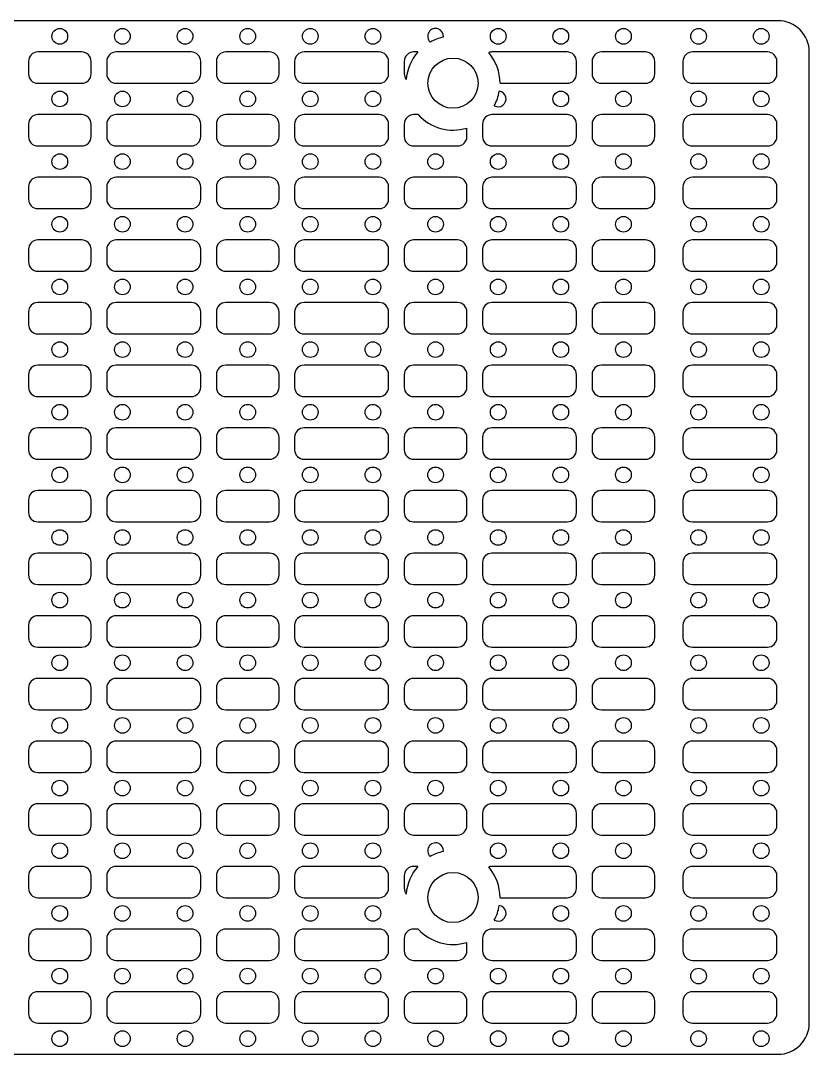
# Model space of a CAD drawing. Header units: millimetres. Extents: x -134 to 134, y -82 to 82.
# Drawn here: x 7.7 to 133.6, y -82.5 to 82.5 of the extents above; entities that cross this region are included whole.
import ezdxf

# ---------------------------------------------------------------- set-up
doc = ezdxf.new("R2010")
doc.units = ezdxf.units.MM

msp = doc.modelspace()

# ---------------------------------------------------------------- linework, layer by layer
at = {"color": 7, "linetype": 'Continuous', "lineweight": 25}
for p, q in [((128.59, 82.5), (-128.59, 82.5)), ((8.91, 76), (8.91, 74)), ((17.41, 77.5), (10.41, 77.5)), ((18.91, 74), (18.91, 76)), ((21.41, 76), (21.41, 74)), ((34.91, 77.5), (22.91, 77.5)), ((36.41, 74), (36.41, 76)), ((38.91, 76), (38.91, 74)), ((47.41, 77.5), (40.41, 77.5)), ((48.91, 74), (48.91, 76)), ((51.41, 76), (51.41, 74)), ((64.91, 77.5), (52.91, 77.5)), ((66.41, 74), (66.41, 76)), ((68.91, 76), (68.91, 74)), ((71.08, 77.5), (70.41, 77.5)), ((94.91, 77.5), (82.91, 77.5)), ((96.41, 74), (96.41, 76)), ((98.91, 76), (98.91, 74)), ((107.41, 77.5), (100.41, 77.5)), ((108.91, 74), (108.91, 76)), ((113.41, 76), (113.41, 74)), ((126.91, 77.5), (114.91, 77.5)), ((128.41, 74), (128.41, 76)), ((133.59, -77.5), (133.59, 77.5)), ((10.41, 72.5), (17.41, 72.5)), ((22.91, 72.5), (34.91, 72.5)), ((40.41, 72.5), (47.41, 72.5)), ((52.91, 72.5), (64.91, 72.5)), ((84.2, 72.5), (94.91, 72.5)), ((100.41, 72.5), (107.41, 72.5)), ((114.91, 72.5), (126.91, 72.5)), ((8.91, 66), (8.91, 64)), ((17.41, 67.5), (10.41, 67.5)), ((18.91, 64), (18.91, 66)), ((21.41, 66), (21.41, 64)), ((34.91, 67.5), (22.91, 67.5)), ((36.41, 64), (36.41, 66)), ((38.91, 66), (38.91, 64)), ((47.41, 67.5), (40.41, 67.5)), ((48.91, 64), (48.91, 66)), ((51.41, 66), (51.41, 64)), ((64.91, 67.5), (52.91, 67.5)), ((66.41, 64), (66.41, 66)), ((68.91, 66), (68.91, 64)), ((71.14, 67.5), (70.41, 67.5)), ((81.41, 66), (81.41, 64)), ((94.91, 67.5), (82.91, 67.5)), ((96.41, 64), (96.41, 66)), ((98.91, 66), (98.91, 64)), ((107.41, 67.5), (100.41, 67.5)), ((108.91, 64), (108.91, 66)), ((113.41, 66), (113.41, 64)), ((126.91, 67.5), (114.91, 67.5)), ((128.41, 64), (128.41, 66)), ((78.91, 64), (78.91, 65.36)), ((10.41, 62.5), (17.41, 62.5)), ((22.91, 62.5), (34.91, 62.5)), ((40.41, 62.5), (47.41, 62.5)), ((52.91, 62.5), (64.91, 62.5)), ((70.41, 62.5), (77.41, 62.5)), ((82.91, 62.5), (94.91, 62.5)), ((100.41, 62.5), (107.41, 62.5)), ((114.91, 62.5), (126.91, 62.5)), ((17.41, 57.5), (10.41, 57.5)), ((34.91, 57.5), (22.91, 57.5)), ((47.41, 57.5), (40.41, 57.5)), ((64.91, 57.5), (52.91, 57.5)), ((77.41, 57.5), (70.41, 57.5)), ((94.91, 57.5), (82.91, 57.5)), ((107.41, 57.5), (100.41, 57.5)), ((126.91, 57.5), (114.91, 57.5)), ((8.91, 56), (8.91, 54)), ((18.91, 54), (18.91, 56)), ((21.41, 56), (21.41, 54)), ((36.41, 54), (36.41, 56)), ((38.91, 56), (38.91, 54)), ((48.91, 54), (48.91, 56)), ((51.41, 56), (51.41, 54)), ((66.41, 54), (66.41, 56)), ((68.91, 56), (68.91, 54)), ((78.91, 54), (78.91, 56)), ((81.41, 56), (81.41, 54)), ((96.41, 54), (96.41, 56)), ((98.91, 56), (98.91, 54)), ((108.91, 54), (108.91, 56)), ((113.41, 56), (113.41, 54)), ((128.41, 54), (128.41, 56)), ((10.41, 52.5), (17.41, 52.5)), ((22.91, 52.5), (34.91, 52.5)), ((40.41, 52.5), (47.41, 52.5)), ((52.91, 52.5), (64.91, 52.5)), ((70.41, 52.5), (77.41, 52.5)), ((82.91, 52.5), (94.91, 52.5)), ((100.41, 52.5), (107.41, 52.5)), ((114.91, 52.5), (126.91, 52.5)), ((17.41, 47.5), (10.41, 47.5)), ((34.91, 47.5), (22.91, 47.5)), ((47.41, 47.5), (40.41, 47.5)), ((64.91, 47.5), (52.91, 47.5)), ((77.41, 47.5), (70.41, 47.5)), ((94.91, 47.5), (82.91, 47.5)), ((107.41, 47.5), (100.41, 47.5)), ((126.91, 47.5), (114.91, 47.5)), ((8.91, 46), (8.91, 44)), ((18.91, 44), (18.91, 46)), ((21.41, 46), (21.41, 44)), ((36.41, 44), (36.41, 46)), ((38.91, 46), (38.91, 44)), ((48.91, 44), (48.91, 46)), ((51.41, 46), (51.41, 44)), ((66.41, 44), (66.41, 46)), ((68.91, 46), (68.91, 44)), ((78.91, 44), (78.91, 46)), ((81.41, 46), (81.41, 44)), ((96.41, 44), (96.41, 46)), ((98.91, 46), (98.91, 44)), ((108.91, 44), (108.91, 46)), ((113.41, 46), (113.41, 44)), ((128.41, 44), (128.41, 46)), ((10.41, 42.5), (17.41, 42.5)), ((22.91, 42.5), (34.91, 42.5)), ((40.41, 42.5), (47.41, 42.5)), ((52.91, 42.5), (64.91, 42.5)), ((70.41, 42.5), (77.41, 42.5)), ((82.91, 42.5), (94.91, 42.5)), ((100.41, 42.5), (107.41, 42.5)), ((114.91, 42.5), (126.91, 42.5)), ((17.41, 37.5), (10.41, 37.5)), ((34.91, 37.5), (22.91, 37.5)), ((47.41, 37.5), (40.41, 37.5)), ((64.91, 37.5), (52.91, 37.5)), ((77.41, 37.5), (70.41, 37.5)), ((94.91, 37.5), (82.91, 37.5)), ((107.41, 37.5), (100.41, 37.5)), ((126.91, 37.5), (114.91, 37.5)), ((8.91, 36), (8.91, 34)), ((18.91, 34), (18.91, 36)), ((21.41, 36), (21.41, 34)), ((36.41, 34), (36.41, 36)), ((38.91, 36), (38.91, 34)), ((48.91, 34), (48.91, 36)), ((51.41, 36), (51.41, 34)), ((66.41, 34), (66.41, 36)), ((68.91, 36), (68.91, 34)), ((78.91, 34), (78.91, 36)), ((81.41, 36), (81.41, 34)), ((96.41, 34), (96.41, 36)), ((98.91, 36), (98.91, 34)), ((108.91, 34), (108.91, 36)), ((113.41, 36), (113.41, 34)), ((128.41, 34), (128.41, 36)), ((10.41, 32.5), (17.41, 32.5)), ((22.91, 32.5), (34.91, 32.5)), ((40.41, 32.5), (47.41, 32.5)), ((52.91, 32.5), (64.91, 32.5)), ((70.41, 32.5), (77.41, 32.5)), ((82.91, 32.5), (94.91, 32.5)), ((100.41, 32.5), (107.41, 32.5)), ((114.91, 32.5), (126.91, 32.5)), ((17.41, 27.5), (10.41, 27.5)), ((34.91, 27.5), (22.91, 27.5)), ((47.41, 27.5), (40.41, 27.5)), ((64.91, 27.5), (52.91, 27.5)), ((77.41, 27.5), (70.41, 27.5)), ((94.91, 27.5), (82.91, 27.5)), ((107.41, 27.5), (100.41, 27.5)), ((126.91, 27.5), (114.91, 27.5)), ((8.91, 26), (8.91, 24)), ((18.91, 24), (18.91, 26)), ((21.41, 26), (21.41, 24)), ((36.41, 24), (36.41, 26)), ((38.91, 26), (38.91, 24)), ((48.91, 24), (48.91, 26)), ((51.41, 26), (51.41, 24)), ((66.41, 24), (66.41, 26)), ((68.91, 26), (68.91, 24)), ((78.91, 24), (78.91, 26)), ((81.41, 26), (81.41, 24)), ((96.41, 24), (96.41, 26)), ((98.91, 26), (98.91, 24)), ((108.91, 24), (108.91, 26)), ((113.41, 26), (113.41, 24)), ((128.41, 24), (128.41, 26)), ((10.41, 22.5), (17.41, 22.5)), ((22.91, 22.5), (34.91, 22.5)), ((40.41, 22.5), (47.41, 22.5)), ((52.91, 22.5), (64.91, 22.5)), ((70.41, 22.5), (77.41, 22.5)), ((82.91, 22.5), (94.91, 22.5)), ((100.41, 22.5), (107.41, 22.5)), ((114.91, 22.5), (126.91, 22.5)), ((17.41, 17.5), (10.41, 17.5)), ((34.91, 17.5), (22.91, 17.5)), ((47.41, 17.5), (40.41, 17.5)), ((64.91, 17.5), (52.91, 17.5)), ((77.41, 17.5), (70.41, 17.5)), ((94.91, 17.5), (82.91, 17.5)), ((107.41, 17.5), (100.41, 17.5)), ((126.91, 17.5), (114.91, 17.5)), ((8.91, 16), (8.91, 14)), ((18.91, 14), (18.91, 16)), ((21.41, 16), (21.41, 14)), ((36.41, 14), (36.41, 16)), ((38.91, 16), (38.91, 14)), ((48.91, 14), (48.91, 16)), ((51.41, 16), (51.41, 14)), ((66.41, 14), (66.41, 16)), ((68.91, 16), (68.91, 14)), ((78.91, 14), (78.91, 16)), ((81.41, 16), (81.41, 14)), ((96.41, 14), (96.41, 16)), ((98.91, 16), (98.91, 14)), ((108.91, 14), (108.91, 16)), ((113.41, 16), (113.41, 14)), ((128.41, 14), (128.41, 16)), ((10.41, 12.5), (17.41, 12.5)), ((22.91, 12.5), (34.91, 12.5)), ((40.41, 12.5), (47.41, 12.5)), ((52.91, 12.5), (64.91, 12.5)), ((70.41, 12.5), (77.41, 12.5)), ((82.91, 12.5), (94.91, 12.5)), ((100.41, 12.5), (107.41, 12.5)), ((114.91, 12.5), (126.91, 12.5)), ((17.41, 7.5), (10.41, 7.5)), ((34.91, 7.5), (22.91, 7.5)), ((47.41, 7.5), (40.41, 7.5)), ((64.91, 7.5), (52.91, 7.5)), ((77.41, 7.5), (70.41, 7.5)), ((94.91, 7.5), (82.91, 7.5)), ((107.41, 7.5), (100.41, 7.5)), ((126.91, 7.5), (114.91, 7.5)), ((8.91, 6), (8.91, 4)), ((18.91, 4), (18.91, 6)), ((21.41, 6), (21.41, 4)), ((36.41, 4), (36.41, 6)), ((38.91, 6), (38.91, 4)), ((48.91, 4), (48.91, 6)), ((51.41, 6), (51.41, 4)), ((66.41, 4), (66.41, 6)), ((68.91, 6), (68.91, 4)), ((78.91, 4), (78.91, 6)), ((81.41, 6), (81.41, 4)), ((96.41, 4), (96.41, 6)), ((98.91, 6), (98.91, 4)), ((108.91, 4), (108.91, 6)), ((113.41, 6), (113.41, 4)), ((128.41, 4), (128.41, 6)), ((10.41, 2.5), (17.41, 2.5)), ((22.91, 2.5), (34.91, 2.5)), ((40.41, 2.5), (47.41, 2.5)), ((52.91, 2.5), (64.91, 2.5)), ((70.41, 2.5), (77.41, 2.5)), ((82.91, 2.5), (94.91, 2.5)), ((100.41, 2.5), (107.41, 2.5)), ((114.91, 2.5), (126.91, 2.5)), ((17.41, -2.5), (10.41, -2.5)), ((34.91, -2.5), (22.91, -2.5)), ((47.41, -2.5), (40.41, -2.5)), ((64.91, -2.5), (52.91, -2.5)), ((77.41, -2.5), (70.41, -2.5)), ((94.91, -2.5), (82.91, -2.5)), ((107.41, -2.5), (100.41, -2.5)), ((126.91, -2.5), (114.91, -2.5)), ((8.91, -4), (8.91, -6)), ((18.91, -6), (18.91, -4)), ((21.41, -4), (21.41, -6)), ((36.41, -6), (36.41, -4)), ((38.91, -4), (38.91, -6)), ((48.91, -6), (48.91, -4)), ((51.41, -4), (51.41, -6)), ((66.41, -6), (66.41, -4)), ((68.91, -4), (68.91, -6)), ((78.91, -6), (78.91, -4)), ((81.41, -4), (81.41, -6)), ((96.41, -6), (96.41, -4)), ((98.91, -4), (98.91, -6)), ((108.91, -6), (108.91, -4)), ((113.41, -4), (113.41, -6)), ((128.41, -6), (128.41, -4)), ((10.41, -7.5), (17.41, -7.5)), ((22.91, -7.5), (34.91, -7.5)), ((40.41, -7.5), (47.41, -7.5)), ((52.91, -7.5), (64.91, -7.5)), ((70.41, -7.5), (77.41, -7.5)), ((82.91, -7.5), (94.91, -7.5)), ((100.41, -7.5), (107.41, -7.5)), ((114.91, -7.5), (126.91, -7.5)), ((17.41, -12.5), (10.41, -12.5)), ((34.91, -12.5), (22.91, -12.5)), ((47.41, -12.5), (40.41, -12.5)), ((64.91, -12.5), (52.91, -12.5)), ((77.41, -12.5), (70.41, -12.5)), ((94.91, -12.5), (82.91, -12.5)), ((107.41, -12.5), (100.41, -12.5)), ((126.91, -12.5), (114.91, -12.5)), ((8.91, -14), (8.91, -16)), ((18.91, -16), (18.91, -14)), ((21.41, -14), (21.41, -16)), ((36.41, -16), (36.41, -14)), ((38.91, -14), (38.91, -16)), ((48.91, -16), (48.91, -14)), ((51.41, -14), (51.41, -16)), ((66.41, -16), (66.41, -14)), ((68.91, -14), (68.91, -16)), ((78.91, -16), (78.91, -14)), ((81.41, -14), (81.41, -16)), ((96.41, -16), (96.41, -14)), ((98.91, -14), (98.91, -16)), ((108.91, -16), (108.91, -14)), ((113.41, -14), (113.41, -16)), ((128.41, -16), (128.41, -14)), ((10.41, -17.5), (17.41, -17.5)), ((22.91, -17.5), (34.91, -17.5)), ((40.41, -17.5), (47.41, -17.5)), ((52.91, -17.5), (64.91, -17.5)), ((70.41, -17.5), (77.41, -17.5)), ((82.91, -17.5), (94.91, -17.5)), ((100.41, -17.5), (107.41, -17.5)), ((114.91, -17.5), (126.91, -17.5)), ((17.41, -22.5), (10.41, -22.5)), ((34.91, -22.5), (22.91, -22.5)), ((47.41, -22.5), (40.41, -22.5)), ((64.91, -22.5), (52.91, -22.5)), ((77.41, -22.5), (70.41, -22.5)), ((94.91, -22.5), (82.91, -22.5)), ((107.41, -22.5), (100.41, -22.5)), ((126.91, -22.5), (114.91, -22.5)), ((8.91, -24), (8.91, -26)), ((18.91, -26), (18.91, -24)), ((21.41, -24), (21.41, -26)), ((36.41, -26), (36.41, -24)), ((38.91, -24), (38.91, -26)), ((48.91, -26), (48.91, -24)), ((51.41, -24), (51.41, -26)), ((66.41, -26), (66.41, -24)), ((68.91, -24), (68.91, -26)), ((78.91, -26), (78.91, -24)), ((81.41, -24), (81.41, -26)), ((96.41, -26), (96.41, -24)), ((98.91, -24), (98.91, -26)), ((108.91, -26), (108.91, -24)), ((113.41, -24), (113.41, -26)), ((128.41, -26), (128.41, -24)), ((10.41, -27.5), (17.41, -27.5)), ((22.91, -27.5), (34.91, -27.5)), ((40.41, -27.5), (47.41, -27.5)), ((52.91, -27.5), (64.91, -27.5)), ((70.41, -27.5), (77.41, -27.5)), ((82.91, -27.5), (94.91, -27.5)), ((100.41, -27.5), (107.41, -27.5)), ((114.91, -27.5), (126.91, -27.5)), ((17.41, -32.5), (10.41, -32.5)), ((34.91, -32.5), (22.91, -32.5)), ((47.41, -32.5), (40.41, -32.5)), ((64.91, -32.5), (52.91, -32.5)), ((77.41, -32.5), (70.41, -32.5)), ((94.91, -32.5), (82.91, -32.5)), ((107.41, -32.5), (100.41, -32.5)), ((126.91, -32.5), (114.91, -32.5)), ((8.91, -34), (8.91, -36)), ((18.91, -36), (18.91, -34)), ((21.41, -34), (21.41, -36)), ((36.41, -36), (36.41, -34)), ((38.91, -34), (38.91, -36)), ((48.91, -36), (48.91, -34)), ((51.41, -34), (51.41, -36)), ((66.41, -36), (66.41, -34)), ((68.91, -34), (68.91, -36)), ((78.91, -36), (78.91, -34)), ((81.41, -34), (81.41, -36)), ((96.41, -36), (96.41, -34)), ((98.91, -34), (98.91, -36)), ((108.91, -36), (108.91, -34)), ((113.41, -34), (113.41, -36)), ((128.41, -36), (128.41, -34)), ((10.41, -37.5), (17.41, -37.5)), ((22.91, -37.5), (34.91, -37.5)), ((40.41, -37.5), (47.41, -37.5)), ((52.91, -37.5), (64.91, -37.5)), ((70.41, -37.5), (77.41, -37.5)), ((82.91, -37.5), (94.91, -37.5)), ((100.41, -37.5), (107.41, -37.5)), ((114.91, -37.5), (126.91, -37.5)), ((17.41, -42.5), (10.41, -42.5)), ((34.91, -42.5), (22.91, -42.5)), ((47.41, -42.5), (40.41, -42.5)), ((64.91, -42.5), (52.91, -42.5)), ((77.41, -42.5), (70.41, -42.5)), ((94.91, -42.5), (82.91, -42.5)), ((107.41, -42.5), (100.41, -42.5)), ((126.91, -42.5), (114.91, -42.5)), ((8.91, -44), (8.91, -46)), ((18.91, -46), (18.91, -44)), ((21.41, -44), (21.41, -46)), ((36.41, -46), (36.41, -44)), ((38.91, -44), (38.91, -46)), ((48.91, -46), (48.91, -44)), ((51.41, -44), (51.41, -46)), ((66.41, -46), (66.41, -44)), ((68.91, -44), (68.91, -46)), ((78.91, -46), (78.91, -44)), ((81.41, -44), (81.41, -46)), ((96.41, -46), (96.41, -44)), ((98.91, -44), (98.91, -46)), ((108.91, -46), (108.91, -44)), ((113.41, -44), (113.41, -46)), ((128.41, -46), (128.41, -44)), ((10.41, -47.5), (17.41, -47.5)), ((22.91, -47.5), (34.91, -47.5)), ((40.41, -47.5), (47.41, -47.5)), ((52.91, -47.5), (64.91, -47.5)), ((70.41, -47.5), (77.41, -47.5)), ((82.91, -47.5), (94.91, -47.5)), ((100.41, -47.5), (107.41, -47.5)), ((114.91, -47.5), (126.91, -47.5)), ((17.41, -52.5), (10.41, -52.5)), ((34.91, -52.5), (22.91, -52.5)), ((47.41, -52.5), (40.41, -52.5)), ((64.91, -52.5), (52.91, -52.5)), ((71.08, -52.5), (70.41, -52.5)), ((94.91, -52.5), (82.91, -52.5)), ((107.41, -52.5), (100.41, -52.5)), ((126.91, -52.5), (114.91, -52.5)), ((8.91, -54), (8.91, -56)), ((18.91, -56), (18.91, -54)), ((21.41, -54), (21.41, -56)), ((36.41, -56), (36.41, -54)), ((38.91, -54), (38.91, -56)), ((48.91, -56), (48.91, -54)), ((51.41, -54), (51.41, -56)), ((66.41, -56), (66.41, -54)), ((68.91, -54), (68.91, -56)), ((96.41, -56), (96.41, -54)), ((98.91, -54), (98.91, -56)), ((108.91, -56), (108.91, -54)), ((113.41, -54), (113.41, -56)), ((128.41, -56), (128.41, -54)), ((10.41, -57.5), (17.41, -57.5)), ((22.91, -57.5), (34.91, -57.5)), ((40.41, -57.5), (47.41, -57.5)), ((52.91, -57.5), (64.91, -57.5)), ((84.2, -57.5), (94.91, -57.5)), ((100.41, -57.5), (107.41, -57.5)), ((114.91, -57.5), (126.91, -57.5)), ((17.41, -62.5), (10.41, -62.5)), ((34.91, -62.5), (22.91, -62.5)), ((47.41, -62.5), (40.41, -62.5)), ((64.91, -62.5), (52.91, -62.5)), ((71.14, -62.5), (70.41, -62.5)), ((94.91, -62.5), (82.91, -62.5)), ((107.41, -62.5), (100.41, -62.5)), ((126.91, -62.5), (114.91, -62.5)), ((8.91, -64), (8.91, -66)), ((18.91, -66), (18.91, -64)), ((21.41, -64), (21.41, -66)), ((36.41, -66), (36.41, -64)), ((38.91, -64), (38.91, -66)), ((48.91, -66), (48.91, -64)), ((51.41, -64), (51.41, -66)), ((66.41, -66), (66.41, -64)), ((68.91, -64), (68.91, -66)), ((81.41, -64), (81.41, -66)), ((96.41, -66), (96.41, -64)), ((98.91, -64), (98.91, -66)), ((108.91, -66), (108.91, -64)), ((113.41, -64), (113.41, -66)), ((128.41, -66), (128.41, -64)), ((78.91, -66), (78.91, -64.64)), ((10.41, -67.5), (17.41, -67.5)), ((22.91, -67.5), (34.91, -67.5)), ((40.41, -67.5), (47.41, -67.5)), ((52.91, -67.5), (64.91, -67.5)), ((70.41, -67.5), (77.41, -67.5)), ((82.91, -67.5), (94.91, -67.5)), ((100.41, -67.5), (107.41, -67.5)), ((114.91, -67.5), (126.91, -67.5)), ((17.41, -72.5), (10.41, -72.5)), ((34.91, -72.5), (22.91, -72.5)), ((47.41, -72.5), (40.41, -72.5)), ((64.91, -72.5), (52.91, -72.5)), ((77.41, -72.5), (70.41, -72.5)), ((94.91, -72.5), (82.91, -72.5)), ((107.41, -72.5), (100.41, -72.5)), ((126.91, -72.5), (114.91, -72.5)), ((8.91, -74), (8.91, -76)), ((18.91, -76), (18.91, -74)), ((21.41, -74), (21.41, -76)), ((36.41, -76), (36.41, -74)), ((38.91, -74), (38.91, -76)), ((48.91, -76), (48.91, -74)), ((51.41, -74), (51.41, -76)), ((66.41, -76), (66.41, -74)), ((68.91, -74), (68.91, -76)), ((78.91, -76), (78.91, -74)), ((81.41, -74), (81.41, -76)), ((96.41, -76), (96.41, -74)), ((98.91, -74), (98.91, -76)), ((108.91, -76), (108.91, -74)), ((113.41, -74), (113.41, -76)), ((128.41, -76), (128.41, -74)), ((10.41, -77.5), (17.41, -77.5)), ((22.91, -77.5), (34.91, -77.5)), ((40.41, -77.5), (47.41, -77.5)), ((52.91, -77.5), (64.91, -77.5)), ((70.41, -77.5), (77.41, -77.5)), ((82.91, -77.5), (94.91, -77.5)), ((100.41, -77.5), (107.41, -77.5)), ((114.91, -77.5), (126.91, -77.5)), ((-128.59, -82.5), (128.59, -82.5))]:
    msp.add_line(p, q, dxfattribs=at)
for centre, radius in [((13.91, 80), 1.25), ((23.91, 80), 1.25), ((33.91, 80), 1.25), ((43.91, 80), 1.25), ((53.91, 80), 1.25), ((63.91, 80), 1.25), ((83.91, 80), 1.25), ((93.91, 80), 1.25), ((103.91, 80), 1.25), ((115.91, 80), 1.25), ((125.91, 80), 1.25), ((76.7, 72.53), 4), ((13.91, 70), 1.25), ((23.91, 70), 1.25), ((33.91, 70), 1.25), ((43.91, 70), 1.25), ((53.91, 70), 1.25), ((63.91, 70), 1.25), ((93.91, 70), 1.25), ((103.91, 70), 1.25), ((115.91, 70), 1.25), ((125.91, 70), 1.25), ((13.91, 60), 1.25), ((23.91, 60), 1.25), ((33.91, 60), 1.25), ((43.91, 60), 1.25), ((53.91, 60), 1.25), ((63.91, 60), 1.25), ((73.91, 60), 1.25), ((83.91, 60), 1.25), ((93.91, 60), 1.25), ((103.91, 60), 1.25), ((115.91, 60), 1.25), ((125.91, 60), 1.25), ((13.91, 50), 1.25), ((23.91, 50), 1.25), ((33.91, 50), 1.25), ((43.91, 50), 1.25), ((53.91, 50), 1.25), ((63.91, 50), 1.25), ((73.91, 50), 1.25), ((83.91, 50), 1.25), ((93.91, 50), 1.25), ((103.91, 50), 1.25), ((115.91, 50), 1.25), ((125.91, 50), 1.25), ((13.91, 40), 1.25), ((23.91, 40), 1.25), ((53.91, 40), 1.25), ((73.91, 40), 1.25), ((83.91, 40), 1.25), ((103.91, 40), 1.25), ((115.91, 40), 1.25), ((125.91, 40), 1.25), ((33.91, 40), 1.25), ((43.91, 40), 1.25), ((63.91, 40), 1.25), ((93.91, 40), 1.25), ((13.91, 30), 1.25), ((23.91, 30), 1.25), ((33.91, 30), 1.25), ((43.91, 30), 1.25), ((53.91, 30), 1.25), ((63.91, 30), 1.25), ((73.91, 30), 1.25), ((83.91, 30), 1.25), ((93.91, 30), 1.25), ((103.91, 30), 1.25), ((115.91, 30), 1.25), ((125.91, 30), 1.25), ((13.91, 20), 1.25), ((23.91, 20), 1.25), ((33.91, 20), 1.25), ((43.91, 20), 1.25), ((53.91, 20), 1.25), ((63.91, 20), 1.25), ((73.91, 20), 1.25), ((83.91, 20), 1.25), ((93.91, 20), 1.25), ((103.91, 20), 1.25), ((115.91, 20), 1.25), ((125.91, 20), 1.25), ((13.91, 10), 1.25), ((23.91, 10), 1.25), ((33.91, 10), 1.25), ((43.91, 10), 1.25), ((53.91, 10), 1.25), ((63.91, 10), 1.25), ((73.91, 10), 1.25), ((83.91, 10), 1.25), ((93.91, 10), 1.25), ((103.91, 10), 1.25), ((115.91, 10), 1.25), ((125.91, 10), 1.25), ((13.91, 0), 1.25), ((23.91, 0), 1.25), ((33.91, 0), 1.25), ((43.91, 0), 1.25), ((53.91, 0), 1.25), ((63.91, 0), 1.25), ((73.91, 0), 1.25), ((83.91, 0), 1.25), ((93.91, 0), 1.25), ((103.91, 0), 1.25), ((115.91, 0), 1.25), ((125.91, 0), 1.25), ((13.91, -10), 1.25), ((23.91, -10), 1.25), ((33.91, -10), 1.25), ((43.91, -10), 1.25), ((53.91, -10), 1.25), ((63.91, -10), 1.25), ((73.91, -10), 1.25), ((83.91, -10), 1.25), ((93.91, -10), 1.25), ((103.91, -10), 1.25), ((115.91, -10), 1.25), ((125.91, -10), 1.25), ((13.91, -20), 1.25), ((23.91, -20), 1.25), ((33.91, -20), 1.25), ((43.91, -20), 1.25), ((53.91, -20), 1.25), ((63.91, -20), 1.25), ((73.91, -20), 1.25), ((83.91, -20), 1.25), ((93.91, -20), 1.25), ((103.91, -20), 1.25), ((115.91, -20), 1.25), ((125.91, -20), 1.25), ((13.91, -30), 1.25), ((23.91, -30), 1.25), ((33.91, -30), 1.25), ((43.91, -30), 1.25), ((53.91, -30), 1.25), ((63.91, -30), 1.25), ((73.91, -30), 1.25), ((83.91, -30), 1.25), ((93.91, -30), 1.25), ((103.91, -30), 1.25), ((115.91, -30), 1.25), ((125.91, -30), 1.25), ((13.91, -40), 1.25), ((23.91, -40), 1.25), ((33.91, -40), 1.25), ((43.91, -40), 1.25), ((53.91, -40), 1.25), ((63.91, -40), 1.25), ((73.91, -40), 1.25), ((83.91, -40), 1.25), ((93.91, -40), 1.25), ((103.91, -40), 1.25), ((115.91, -40), 1.25), ((125.91, -40), 1.25), ((13.91, -50), 1.25), ((23.91, -50), 1.25), ((33.91, -50), 1.25), ((43.91, -50), 1.25), ((53.91, -50), 1.25), ((63.91, -50), 1.25), ((83.91, -50), 1.25), ((93.91, -50), 1.25), ((103.91, -50), 1.25), ((115.91, -50), 1.25), ((125.91, -50), 1.25), ((76.7, -57.47), 4), ((13.91, -60), 1.25), ((23.91, -60), 1.25), ((33.91, -60), 1.25), ((43.91, -60), 1.25), ((53.91, -60), 1.25), ((63.91, -60), 1.25), ((93.91, -60), 1.25), ((103.91, -60), 1.25), ((115.91, -60), 1.25), ((125.91, -60), 1.25), ((13.91, -70), 1.25), ((23.91, -70), 1.25), ((33.91, -70), 1.25), ((43.91, -70), 1.25), ((53.91, -70), 1.25), ((63.91, -70), 1.25), ((73.91, -70), 1.25), ((83.91, -70), 1.25), ((93.91, -70), 1.25), ((103.91, -70), 1.25), ((115.91, -70), 1.25), ((125.91, -70), 1.25), ((13.91, -80), 1.25), ((23.91, -80), 1.25), ((33.91, -80), 1.25), ((43.91, -80), 1.25), ((53.91, -80), 1.25), ((63.91, -80), 1.25), ((73.91, -80), 1.25), ((83.91, -80), 1.25), ((93.91, -80), 1.25), ((103.91, -80), 1.25), ((115.91, -80), 1.25), ((125.91, -80), 1.25)]:
    msp.add_circle(centre, radius, dxfattribs=at)
for centre, radius, start, end in [((73.91, 80), 1.25, 353.9956, 226.9755), ((128.59, 77.5), 5, 0, 90), ((76.7, 72.53), 7.5, 101.9068, 119.0643), ((10.41, 76), 1.5, 90, 180), ((17.41, 76), 1.5, 0, 90), ((22.91, 76), 1.5, 90, 180), ((34.91, 76), 1.5, 0, 90), ((40.41, 76), 1.5, 90, 180), ((47.41, 76), 1.5, 0, 90), ((52.91, 76), 1.5, 90, 180), ((64.91, 76), 1.5, 0, 90), ((70.41, 76), 1.5, 90, 180), ((76.7, 72.53), 7.5, 138.5026, 175.7578), ((82.91, 76), 1.5, 90, 110.0089), ((76.7, 72.53), 7.5, 359.7662, 40.5803), ((94.91, 76), 1.5, 0, 90), ((100.41, 76), 1.5, 90, 180), ((107.41, 76), 1.5, 0, 90), ((114.91, 76), 1.5, 90, 180), ((126.91, 76), 1.5, 0, 90), ((10.41, 74), 1.5, 180, 270), ((17.41, 74), 1.5, 270, 0), ((22.91, 74), 1.5, 180, 270), ((34.91, 74), 1.5, 270, 0), ((40.41, 74), 1.5, 180, 270), ((47.41, 74), 1.5, 270, 0), ((52.91, 74), 1.5, 180, 270), ((64.91, 74), 1.5, 270, 0), ((70.41, 74), 1.5, 180, 217.5702), ((94.91, 74), 1.5, 270, 0), ((100.41, 74), 1.5, 180, 270), ((107.41, 74), 1.5, 270, 0), ((114.91, 74), 1.5, 180, 270), ((126.91, 74), 1.5, 270, 0), ((76.7, 72.53), 7.5, 331.2469, 350.0697), ((83.91, 70), 1.25, 239.5116, 81.805), ((10.41, 66), 1.5, 90, 180), ((17.41, 66), 1.5, 0, 90), ((22.91, 66), 1.5, 90, 180), ((34.91, 66), 1.5, 0, 90), ((40.41, 66), 1.5, 90, 180), ((47.41, 66), 1.5, 0, 90), ((52.91, 66), 1.5, 90, 180), ((64.91, 66), 1.5, 0, 90), ((70.41, 66), 1.5, 90, 180), ((76.7, 72.53), 7.5, 222.1248, 287.1332), ((82.91, 66), 1.5, 90, 180), ((94.91, 66), 1.5, 0, 90), ((100.41, 66), 1.5, 90, 180), ((107.41, 66), 1.5, 0, 90), ((114.91, 66), 1.5, 90, 180), ((126.91, 66), 1.5, 0, 90), ((10.41, 64), 1.5, 180, 270), ((17.41, 64), 1.5, 270, 0), ((22.91, 64), 1.5, 180, 270), ((34.91, 64), 1.5, 270, 0), ((40.41, 64), 1.5, 180, 270), ((47.41, 64), 1.5, 270, 0), ((52.91, 64), 1.5, 180, 270), ((64.91, 64), 1.5, 270, 0), ((70.41, 64), 1.5, 180, 270), ((77.41, 64), 1.5, 270, 0), ((82.91, 64), 1.5, 180, 270), ((94.91, 64), 1.5, 270, 0), ((100.41, 64), 1.5, 180, 270), ((107.41, 64), 1.5, 270, 0), ((114.91, 64), 1.5, 180, 270), ((126.91, 64), 1.5, 270, 0), ((10.41, 56), 1.5, 90, 180), ((17.41, 56), 1.5, 0, 90), ((22.91, 56), 1.5, 90, 180), ((34.91, 56), 1.5, 0, 90), ((40.41, 56), 1.5, 90, 180), ((47.41, 56), 1.5, 0, 90), ((52.91, 56), 1.5, 90, 180), ((64.91, 56), 1.5, 0, 90), ((70.41, 56), 1.5, 90, 180), ((77.41, 56), 1.5, 0, 90), ((82.91, 56), 1.5, 90, 180), ((94.91, 56), 1.5, 0, 90), ((100.41, 56), 1.5, 90, 180), ((107.41, 56), 1.5, 0, 90), ((114.91, 56), 1.5, 90, 180), ((126.91, 56), 1.5, 0, 90), ((10.41, 54), 1.5, 180, 270), ((17.41, 54), 1.5, 270, 0), ((22.91, 54), 1.5, 180, 270), ((34.91, 54), 1.5, 270, 0), ((40.41, 54), 1.5, 180, 270), ((47.41, 54), 1.5, 270, 0), ((52.91, 54), 1.5, 180, 270), ((64.91, 54), 1.5, 270, 0), ((70.41, 54), 1.5, 180, 270), ((77.41, 54), 1.5, 270, 0), ((82.91, 54), 1.5, 180, 270), ((94.91, 54), 1.5, 270, 0), ((100.41, 54), 1.5, 180, 270), ((107.41, 54), 1.5, 270, 0), ((114.91, 54), 1.5, 180, 270), ((126.91, 54), 1.5, 270, 0), ((10.41, 46), 1.5, 90, 180), ((17.41, 46), 1.5, 0, 90), ((22.91, 46), 1.5, 90, 180), ((34.91, 46), 1.5, 0, 90), ((40.41, 46), 1.5, 90, 180), ((47.41, 46), 1.5, 0, 90), ((52.91, 46), 1.5, 90, 180), ((64.91, 46), 1.5, 0, 90), ((70.41, 46), 1.5, 90, 180), ((77.41, 46), 1.5, 0, 90), ((82.91, 46), 1.5, 90, 180), ((94.91, 46), 1.5, 0, 90), ((100.41, 46), 1.5, 90, 180), ((107.41, 46), 1.5, 0, 90), ((114.91, 46), 1.5, 90, 180), ((126.91, 46), 1.5, 0, 90), ((10.41, 44), 1.5, 180, 270), ((17.41, 44), 1.5, 270, 0), ((22.91, 44), 1.5, 180, 270), ((34.91, 44), 1.5, 270, 0), ((40.41, 44), 1.5, 180, 270), ((47.41, 44), 1.5, 270, 0), ((52.91, 44), 1.5, 180, 270), ((64.91, 44), 1.5, 270, 0), ((70.41, 44), 1.5, 180, 270), ((77.41, 44), 1.5, 270, 0), ((82.91, 44), 1.5, 180, 270), ((94.91, 44), 1.5, 270, 0), ((100.41, 44), 1.5, 180, 270), ((107.41, 44), 1.5, 270, 0), ((114.91, 44), 1.5, 180, 270), ((126.91, 44), 1.5, 270, 0), ((10.41, 36), 1.5, 90, 180), ((17.41, 36), 1.5, 0, 90), ((22.91, 36), 1.5, 90, 180), ((34.91, 36), 1.5, 0, 90), ((40.41, 36), 1.5, 90, 180), ((47.41, 36), 1.5, 0, 90), ((52.91, 36), 1.5, 90, 180), ((64.91, 36), 1.5, 0, 90), ((70.41, 36), 1.5, 90, 180), ((77.41, 36), 1.5, 0, 90), ((82.91, 36), 1.5, 90, 180), ((94.91, 36), 1.5, 0, 90), ((100.41, 36), 1.5, 90, 180), ((107.41, 36), 1.5, 0, 90), ((114.91, 36), 1.5, 90, 180), ((126.91, 36), 1.5, 0, 90), ((10.41, 34), 1.5, 180, 270), ((17.41, 34), 1.5, 270, 0), ((22.91, 34), 1.5, 180, 270), ((34.91, 34), 1.5, 270, 360), ((40.41, 34), 1.5, 180, 270), ((47.41, 34), 1.5, 270, 0), ((52.91, 34), 1.5, 180, 270), ((64.91, 34), 1.5, 270, 0), ((70.41, 34), 1.5, 180, 270), ((77.41, 34), 1.5, 270, 0), ((82.91, 34), 1.5, 180, 270), ((94.91, 34), 1.5, 270, 0), ((100.41, 34), 1.5, 180, 270), ((107.41, 34), 1.5, 270, 0), ((114.91, 34), 1.5, 180, 270), ((126.91, 34), 1.5, 270, 0), ((10.41, 26), 1.5, 90, 180), ((17.41, 26), 1.5, 0, 90), ((22.91, 26), 1.5, 90, 180), ((34.91, 26), 1.5, 0, 90), ((40.41, 26), 1.5, 90, 180), ((47.41, 26), 1.5, 0, 90), ((52.91, 26), 1.5, 90, 180), ((64.91, 26), 1.5, 0, 90), ((70.41, 26), 1.5, 90, 180), ((77.41, 26), 1.5, 0, 90), ((82.91, 26), 1.5, 90, 180), ((94.91, 26), 1.5, 0, 90), ((100.41, 26), 1.5, 90, 180), ((107.41, 26), 1.5, 0, 90), ((114.91, 26), 1.5, 90, 180), ((126.91, 26), 1.5, 0, 90), ((10.41, 24), 1.5, 180, 270), ((17.41, 24), 1.5, 270, 0), ((22.91, 24), 1.5, 180, 270), ((34.91, 24), 1.5, 270, 0), ((40.41, 24), 1.5, 180, 270), ((47.41, 24), 1.5, 270, 0), ((52.91, 24), 1.5, 180, 270), ((64.91, 24), 1.5, 270, 0), ((70.41, 24), 1.5, 180, 270), ((77.41, 24), 1.5, 270, 0), ((82.91, 24), 1.5, 180, 270), ((94.91, 24), 1.5, 270, 0), ((100.41, 24), 1.5, 180, 270), ((107.41, 24), 1.5, 270, 0), ((114.91, 24), 1.5, 180, 270), ((126.91, 24), 1.5, 270, 0), ((10.41, 16), 1.5, 90, 180), ((17.41, 16), 1.5, 0, 90), ((22.91, 16), 1.5, 90, 180), ((34.91, 16), 1.5, 0, 90), ((40.41, 16), 1.5, 90, 180), ((47.41, 16), 1.5, 0, 90), ((52.91, 16), 1.5, 90, 180), ((64.91, 16), 1.5, 0, 90), ((70.41, 16), 1.5, 90, 180), ((77.41, 16), 1.5, 0, 90), ((82.91, 16), 1.5, 90, 180), ((94.91, 16), 1.5, 0, 90), ((100.41, 16), 1.5, 90, 180), ((107.41, 16), 1.5, 0, 90), ((114.91, 16), 1.5, 90, 180), ((126.91, 16), 1.5, 0, 90), ((10.41, 14), 1.5, 180, 270), ((17.41, 14), 1.5, 270, 0), ((22.91, 14), 1.5, 180, 270), ((34.91, 14), 1.5, 270, 0), ((40.41, 14), 1.5, 180, 270), ((47.41, 14), 1.5, 270, 0), ((52.91, 14), 1.5, 180, 270), ((64.91, 14), 1.5, 270, 0), ((70.41, 14), 1.5, 180, 270), ((77.41, 14), 1.5, 270, 0), ((82.91, 14), 1.5, 180, 270), ((94.91, 14), 1.5, 270, 0), ((100.41, 14), 1.5, 180, 270), ((107.41, 14), 1.5, 270, 0), ((114.91, 14), 1.5, 180, 270), ((126.91, 14), 1.5, 270, 0), ((10.41, 6), 1.5, 90, 180), ((17.41, 6), 1.5, 0, 90), ((22.91, 6), 1.5, 90, 180), ((34.91, 6), 1.5, 0, 90), ((40.41, 6), 1.5, 90, 180), ((47.41, 6), 1.5, 0, 90), ((52.91, 6), 1.5, 90, 180), ((64.91, 6), 1.5, 0, 90), ((70.41, 6), 1.5, 90, 180), ((77.41, 6), 1.5, 0, 90), ((82.91, 6), 1.5, 90, 180), ((94.91, 6), 1.5, 0, 90), ((100.41, 6), 1.5, 90, 180), ((107.41, 6), 1.5, 0, 90), ((114.91, 6), 1.5, 90, 180), ((126.91, 6), 1.5, 0, 90), ((10.41, 4), 1.5, 180, 270), ((17.41, 4), 1.5, 270, 0), ((22.91, 4), 1.5, 180, 270), ((34.91, 4), 1.5, 270, 0), ((40.41, 4), 1.5, 180, 270), ((47.41, 4), 1.5, 270, 0), ((52.91, 4), 1.5, 180, 270), ((64.91, 4), 1.5, 270, 0), ((70.41, 4), 1.5, 180, 270), ((77.41, 4), 1.5, 270, 0), ((82.91, 4), 1.5, 180, 270), ((94.91, 4), 1.5, 270, 0), ((100.41, 4), 1.5, 180, 270), ((107.41, 4), 1.5, 270, 0), ((114.91, 4), 1.5, 180, 270), ((126.91, 4), 1.5, 270, 0), ((10.41, -4), 1.5, 90, 180), ((17.41, -4), 1.5, 0, 90), ((22.91, -4), 1.5, 90, 180), ((34.91, -4), 1.5, 0, 90), ((40.41, -4), 1.5, 90, 180), ((47.41, -4), 1.5, 0, 90), ((52.91, -4), 1.5, 90, 180), ((64.91, -4), 1.5, 0, 90), ((70.41, -4), 1.5, 90, 180), ((77.41, -4), 1.5, 0, 90), ((82.91, -4), 1.5, 90, 180), ((94.91, -4), 1.5, 0, 90), ((100.41, -4), 1.5, 90, 180), ((107.41, -4), 1.5, 0, 90), ((114.91, -4), 1.5, 90, 180), ((126.91, -4), 1.5, 0, 90), ((10.41, -6), 1.5, 180, 270), ((17.41, -6), 1.5, 270, 0), ((22.91, -6), 1.5, 180, 270), ((34.91, -6), 1.5, 270, 0), ((40.41, -6), 1.5, 180, 270), ((47.41, -6), 1.5, 270, 0), ((52.91, -6), 1.5, 180, 270), ((64.91, -6), 1.5, 270, 0), ((70.41, -6), 1.5, 180, 270), ((77.41, -6), 1.5, 270, 0), ((82.91, -6), 1.5, 180, 270), ((94.91, -6), 1.5, 270, 0), ((100.41, -6), 1.5, 180, 270), ((107.41, -6), 1.5, 270, 0), ((114.91, -6), 1.5, 180, 270), ((126.91, -6), 1.5, 270, 0), ((10.41, -14), 1.5, 90, 180), ((17.41, -14), 1.5, 0, 90), ((22.91, -14), 1.5, 90, 180), ((34.91, -14), 1.5, 0, 90), ((40.41, -14), 1.5, 90, 180), ((47.41, -14), 1.5, 0, 90), ((52.91, -14), 1.5, 90, 180), ((64.91, -14), 1.5, 0, 90), ((70.41, -14), 1.5, 90, 180), ((77.41, -14), 1.5, 0, 90), ((82.91, -14), 1.5, 90, 180), ((94.91, -14), 1.5, 0, 90), ((100.41, -14), 1.5, 90, 180), ((107.41, -14), 1.5, 0, 90), ((114.91, -14), 1.5, 90, 180), ((126.91, -14), 1.5, 0, 90), ((10.41, -16), 1.5, 180, 270), ((17.41, -16), 1.5, 270, 0), ((22.91, -16), 1.5, 180, 270), ((34.91, -16), 1.5, 270, 0), ((40.41, -16), 1.5, 180, 270), ((47.41, -16), 1.5, 270, 0), ((52.91, -16), 1.5, 180, 270), ((64.91, -16), 1.5, 270, 0), ((70.41, -16), 1.5, 180, 270), ((77.41, -16), 1.5, 270, 0), ((82.91, -16), 1.5, 180, 270), ((94.91, -16), 1.5, 270, 0), ((100.41, -16), 1.5, 180, 270), ((107.41, -16), 1.5, 270, 0), ((114.91, -16), 1.5, 180, 270), ((126.91, -16), 1.5, 270, 0), ((10.41, -24), 1.5, 90, 180), ((17.41, -24), 1.5, 0, 90), ((22.91, -24), 1.5, 90, 180), ((34.91, -24), 1.5, 0, 90), ((40.41, -24), 1.5, 90, 180), ((47.41, -24), 1.5, 0, 90), ((52.91, -24), 1.5, 90, 180), ((64.91, -24), 1.5, 0, 90), ((70.41, -24), 1.5, 90, 180), ((77.41, -24), 1.5, 0, 90), ((82.91, -24), 1.5, 90, 180), ((94.91, -24), 1.5, 0, 90), ((100.41, -24), 1.5, 90, 180), ((107.41, -24), 1.5, 0, 90), ((114.91, -24), 1.5, 90, 180), ((126.91, -24), 1.5, 0, 90), ((10.41, -26), 1.5, 180, 270), ((17.41, -26), 1.5, 270, 0), ((22.91, -26), 1.5, 180, 270), ((34.91, -26), 1.5, 270, 0), ((40.41, -26), 1.5, 180, 270), ((47.41, -26), 1.5, 270, 0), ((52.91, -26), 1.5, 180, 270), ((64.91, -26), 1.5, 270, 0), ((70.41, -26), 1.5, 180, 270), ((77.41, -26), 1.5, 270, 0), ((82.91, -26), 1.5, 180, 270), ((94.91, -26), 1.5, 270, 0), ((100.41, -26), 1.5, 180, 270), ((107.41, -26), 1.5, 270, 0), ((114.91, -26), 1.5, 180, 270), ((126.91, -26), 1.5, 270, 0), ((10.41, -34), 1.5, 90, 180), ((17.41, -34), 1.5, 0, 90), ((22.91, -34), 1.5, 90, 180), ((34.91, -34), 1.5, 0, 90), ((40.41, -34), 1.5, 90, 180), ((47.41, -34), 1.5, 0, 90), ((52.91, -34), 1.5, 90, 180), ((64.91, -34), 1.5, 0, 90), ((70.41, -34), 1.5, 90, 180), ((77.41, -34), 1.5, 0, 90), ((82.91, -34), 1.5, 90, 180), ((94.91, -34), 1.5, 0, 90), ((100.41, -34), 1.5, 90, 180), ((107.41, -34), 1.5, 0, 90), ((114.91, -34), 1.5, 90, 180), ((126.91, -34), 1.5, 0, 90), ((10.41, -36), 1.5, 180, 270), ((17.41, -36), 1.5, 270, 0), ((22.91, -36), 1.5, 180, 270), ((34.91, -36), 1.5, 270, 0), ((40.41, -36), 1.5, 180, 270), ((47.41, -36), 1.5, 270, 0), ((52.91, -36), 1.5, 180, 270), ((64.91, -36), 1.5, 270, 0), ((70.41, -36), 1.5, 180, 270), ((77.41, -36), 1.5, 270, 0), ((82.91, -36), 1.5, 180, 270), ((94.91, -36), 1.5, 270, 0), ((100.41, -36), 1.5, 180, 270), ((107.41, -36), 1.5, 270, 0), ((114.91, -36), 1.5, 180, 270), ((126.91, -36), 1.5, 270, 0), ((10.41, -44), 1.5, 90, 180), ((17.41, -44), 1.5, 0, 90), ((22.91, -44), 1.5, 90, 180), ((34.91, -44), 1.5, 0, 90), ((40.41, -44), 1.5, 90, 180), ((47.41, -44), 1.5, 0, 90), ((52.91, -44), 1.5, 90, 180), ((64.91, -44), 1.5, 0, 90), ((70.41, -44), 1.5, 90, 180), ((77.41, -44), 1.5, 0, 90), ((82.91, -44), 1.5, 90, 180), ((94.91, -44), 1.5, 0, 90), ((100.41, -44), 1.5, 90, 180), ((107.41, -44), 1.5, 0, 90), ((114.91, -44), 1.5, 90, 180), ((126.91, -44), 1.5, 0, 90), ((10.41, -46), 1.5, 180, 270), ((17.41, -46), 1.5, 270, 0), ((22.91, -46), 1.5, 180, 270), ((34.91, -46), 1.5, 270, 0), ((40.41, -46), 1.5, 180, 270), ((47.41, -46), 1.5, 270, 0), ((52.91, -46), 1.5, 180, 270), ((64.91, -46), 1.5, 270, 0), ((70.41, -46), 1.5, 180, 270), ((77.41, -46), 1.5, 270, 0), ((82.91, -46), 1.5, 180, 270), ((94.91, -46), 1.5, 270, 0), ((100.41, -46), 1.5, 180, 270), ((107.41, -46), 1.5, 270, 0), ((114.91, -46), 1.5, 180, 270), ((126.91, -46), 1.5, 270, 0), ((73.91, -50), 1.25, 353.9956, 226.9755), ((76.7, -57.47), 7.5, 101.9068, 119.0643), ((10.41, -54), 1.5, 90, 180), ((17.41, -54), 1.5, 0, 90), ((22.91, -54), 1.5, 90, 180), ((34.91, -54), 1.5, 0, 90), ((40.41, -54), 1.5, 90, 180), ((47.41, -54), 1.5, 0, 90), ((52.91, -54), 1.5, 90, 180), ((64.91, -54), 1.5, 0, 90), ((70.41, -54), 1.5, 90, 180), ((76.7, -57.47), 7.5, 138.5026, 175.7578), ((82.91, -54), 1.5, 90, 110.0089), ((76.7, -57.47), 7.5, 359.7662, 40.5803), ((94.91, -54), 1.5, 0, 90), ((100.41, -54), 1.5, 90, 180), ((107.41, -54), 1.5, 0, 90), ((114.91, -54), 1.5, 90, 180), ((126.91, -54), 1.5, 0, 90), ((10.41, -56), 1.5, 180, 270), ((17.41, -56), 1.5, 270, 0), ((22.91, -56), 1.5, 180, 270), ((34.91, -56), 1.5, 270, 0), ((40.41, -56), 1.5, 180, 270), ((47.41, -56), 1.5, 270, 0), ((52.91, -56), 1.5, 180, 270), ((64.91, -56), 1.5, 270, 0), ((70.41, -56), 1.5, 180, 217.5702), ((94.91, -56), 1.5, 270, 0), ((100.41, -56), 1.5, 180, 270), ((107.41, -56), 1.5, 270, 0), ((114.91, -56), 1.5, 180, 270), ((126.91, -56), 1.5, 270, 0), ((76.7, -57.47), 7.5, 331.2469, 350.0697), ((83.91, -60), 1.25, 239.5116, 81.805), ((10.41, -64), 1.5, 90, 180), ((17.41, -64), 1.5, 0, 90), ((22.91, -64), 1.5, 90, 180), ((34.91, -64), 1.5, 0, 90), ((40.41, -64), 1.5, 90, 180), ((47.41, -64), 1.5, 0, 90), ((52.91, -64), 1.5, 90, 180), ((64.91, -64), 1.5, 0, 90), ((70.41, -64), 1.5, 90, 180), ((76.7, -57.47), 7.5, 222.1248, 287.1332), ((82.91, -64), 1.5, 90, 180), ((94.91, -64), 1.5, 0, 90), ((100.41, -64), 1.5, 90, 180), ((107.41, -64), 1.5, 0, 90), ((114.91, -64), 1.5, 90, 180), ((126.91, -64), 1.5, 0, 90), ((10.41, -66), 1.5, 180, 270), ((17.41, -66), 1.5, 270, 0), ((22.91, -66), 1.5, 180, 270), ((34.91, -66), 1.5, 270, 0), ((40.41, -66), 1.5, 180, 270), ((47.41, -66), 1.5, 270, 0), ((52.91, -66), 1.5, 180, 270), ((64.91, -66), 1.5, 270, 0), ((70.41, -66), 1.5, 180, 270), ((77.41, -66), 1.5, 270, 0), ((82.91, -66), 1.5, 180, 270), ((94.91, -66), 1.5, 270, 0), ((100.41, -66), 1.5, 180, 270), ((107.41, -66), 1.5, 270, 0), ((114.91, -66), 1.5, 180, 270), ((126.91, -66), 1.5, 270, 0), ((10.41, -74), 1.5, 90, 180), ((17.41, -74), 1.5, 0, 90), ((22.91, -74), 1.5, 90, 180), ((34.91, -74), 1.5, 0, 90), ((40.41, -74), 1.5, 90, 180), ((47.41, -74), 1.5, 0, 90), ((52.91, -74), 1.5, 90, 180), ((64.91, -74), 1.5, 0, 90), ((70.41, -74), 1.5, 90, 180), ((77.41, -74), 1.5, 0, 90), ((82.91, -74), 1.5, 90, 180), ((94.91, -74), 1.5, 0, 90), ((100.41, -74), 1.5, 90, 180), ((107.41, -74), 1.5, 0, 90), ((114.91, -74), 1.5, 90, 180), ((126.91, -74), 1.5, 0, 90), ((10.41, -76), 1.5, 180, 270), ((17.41, -76), 1.5, 270, 0), ((22.91, -76), 1.5, 180, 270), ((34.91, -76), 1.5, 270, 360), ((40.41, -76), 1.5, 180, 270), ((47.41, -76), 1.5, 270, 0), ((52.91, -76), 1.5, 180, 270), ((64.91, -76), 1.5, 270, 0), ((70.41, -76), 1.5, 180, 270), ((77.41, -76), 1.5, 270, 0), ((82.91, -76), 1.5, 180, 270), ((94.91, -76), 1.5, 270, 0), ((100.41, -76), 1.5, 180, 270), ((107.41, -76), 1.5, 270, 360), ((114.91, -76), 1.5, 180, 270), ((126.91, -76), 1.5, 270, 0), ((128.59, -77.5), 5, 270, 0)]:
    msp.add_arc(centre, radius, start, end, dxfattribs=at)

doc.saveas('drawing.dxf')
